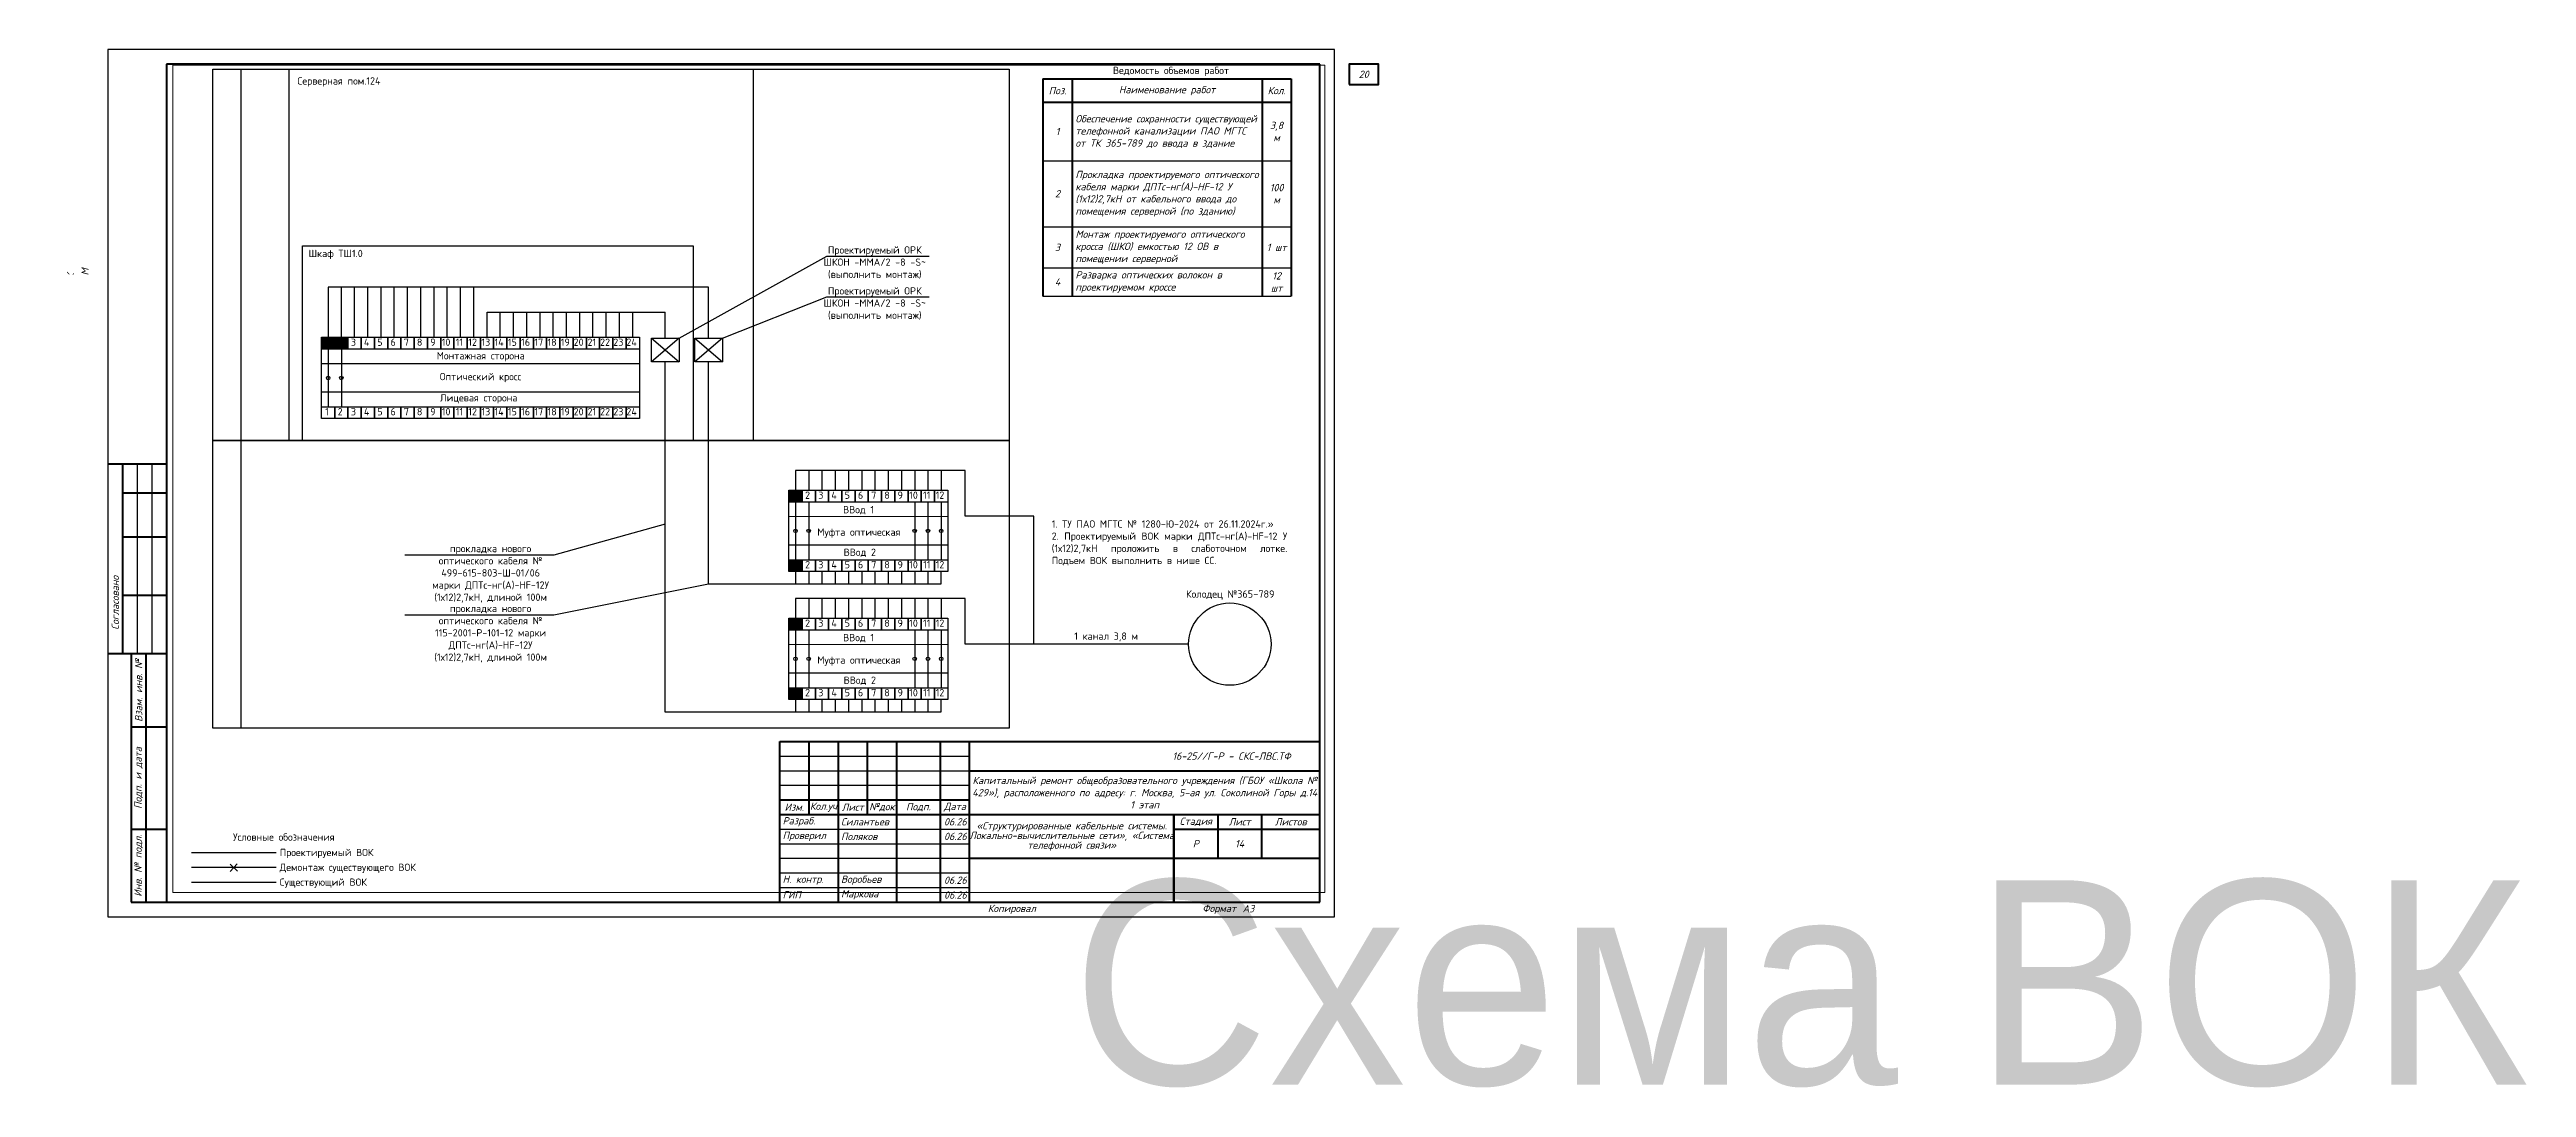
# Paper-space layout '14 Схема ВОК' of a CAD drawing. Extents: x -20 to 828, y -58 to 297.
# The model-space entities are those that its viewports show. They can reach past a viewport. Long polylines and large blocks are cut down to what shows.
import ezdxf
from ezdxf.enums import TextEntityAlignment as Align

# ---------------------------------------------------------------- set-up
doc = ezdxf.new("R2018")
doc.units = 0
doc.header["$LTSCALE"] = 100
doc.set_wipeout_variables(frame=1)
doc.layers.get('Defpoints').update_dxf_attribs({"color": 42})
for name, color, linetype, lineweight in [('АР_Штриховка_Стималит', 5, 'Continuous', 0), ('СС_Схема', 7, 'Continuous', 30), ('Текст', 7, 'Continuous', 15)]:
    doc.layers.add(name, color=color, linetype=linetype, lineweight=lineweight)
doc.styles.add('1ISOCPEUR', font='isocpeui.ttf', dxfattribs={"height": 250})
doc.styles.get("Standard").update_dxf_attribs({"font": 'arial.ttf'})

# ---------------------------------------------------------------- blocks, each defined once
blk = doc.blocks.new('*U263')
at = {"linetype": 'Continuous', "lineweight": 25}
for p, q in [((420, 297), (0, 297)), ((0, 297), (0, 0)), ((420, 0), (420, 297)), ((10, 155), (10, 90)), ((15, 155), (15, 90)), ((230, 55), (295, 55)), ((230, 50), (295, 50)), ((230, 45), (295, 45)), ((230, 30), (295, 30)), ((230, 25), (295, 25)), ((230, 20), (295, 20)), ((230, 15), (295, 15)), ((230, 10), (295, 10)), ((0, 0), (420, 0))]:
    blk.add_line(p, q, dxfattribs=at)
at = {"linetype": 'Continuous', "lineweight": 60}
for p, q in [((415, 292), (20, 292)), ((20, 292), (20, 5)), ((415, 5), (415, 292)), ((20, 155), (0, 155)), ((5, 155), (5, 90)), ((20, 145), (5, 145)), ((20, 130), (5, 130)), ((20, 110), (5, 110)), ((20, 90), (0, 90)), ((8, 90), (8, 5)), ((13, 90), (13, 5)), ((8, 65), (20, 65)), ((230, 60), (415, 60)), ((230, 5), (230, 60)), ((240, 60), (240, 35)), ((250, 60), (250, 5)), ((260, 60), (260, 35)), ((270, 60), (270, 5)), ((285, 60), (285, 5)), ((295, 5), (295, 60)), ((415, 5), (415, 60)), ((295, 50), (415, 50)), ((230, 40), (295, 40)), ((230, 35), (415, 35)), ((365, 35), (365, 5)), ((380, 35), (380, 20)), ((395, 35), (395, 20)), ((8, 30), (20, 30)), ((365, 30), (415, 30)), ((295, 20), (415, 20)), ((8, 5), (20, 5)), ((20, 5), (415, 5))]:
    blk.add_line(p, q, dxfattribs=at)
at = {"linetype": 'Continuous', "lineweight": 40}
blk.add_line((365, 5), (365, 35), dxfattribs=at)
at = {"lineweight": 60}
blk.add_lwpolyline([(425, 285), (435, 285), (435, 292), (425, 292)], close=True, dxfattribs=at)
at = {"linetype": 'Continuous', "rotation": 90, "style": '1ISOCPEUR'}
for s, insert, char_height, width, attachment_point in [('20_Главный_специалист_ВК', (-12.5, 176), 2.5, 19, 4), ('21_Главный_специалист_ЭОМ', (-7.5, 176), 2.5, 19, 4), ('01.26', (-12.5, 215), 2.5, 10, 5), ('01.26', (-7.5, 215), 2.5, 10, 5), ('01.26', (-2.5, 215), 2.5, 10, 5), ('Согласовано', (-17.5, 172.5), 3, 35, 5), ('Гл. спец ВК', (-12.5, 156), 2.5, 19, 4), ('Гл. спец ЭОМ', (-7.5, 156), 2.5, 19, 4), ('01.26', (-12.5, 150), 2.5, 10, 5), ('01.26', (-7.5, 150), 2.5, 10, 5), ('18_Главный_специалист_ОВ', (-2.5, 111), 2.5, 19, 4), ('01.26', (-2.5, 150), 2.5, 10, 5), ('19_Главный_конструктор', (-7.5, 111), 2.5, 19, 4), ('17_ГАП', (-12.5, 111), 2.5, 19, 4), ('Согласовано', (2.5, 107.5), 2.5, 35, 5), ('Гл. констр. ', (-7.5, 91), 2.5, 19, 4), ('Гл. спец ОВ', (-2.5, 91), 2.5, 19, 4), ('ГАП', (-12.5, 91), 2.5, 19, 4), ('Взам. инв. №', (10.5, 77.5), 2.5, 25, 5), ('Подп. и дата', (10.5, 47.5), 2.5, 35, 5), ('Инв. № подл.', (10.5, 17.5), 2.5, 25, 5)]:
    blk.add_mtext(s, dxfattribs=dict(at, insert=insert, char_height=char_height, width=width, attachment_point=attachment_point))
at = {"linetype": 'Continuous', "char_height": 2.5, "style": '1ISOCPEUR'}
for s, insert, width, attachment_point in [('16-25//Г-Р – СКС-ЛВС.ТФ', (405, 55), 110, 6), ('Капитальный ремонт общеобразовательного учреждения (ГБОУ «Школа № 429»), расположенного по адресу: г. Москва, 5-ая ул. Соколиной Горы д.14 1 этап', (355, 42.5), 120, 5), ('Разраб.', (231, 32.5), 19, 4), ('Проверил', (231, 27.5), 19, 4), ('Силантьев', (251, 32.5), 19, 4), ('Поляков', (251, 27.5), 19, 4), ('06.26', (286.27, 32.5), 10, 4), ('06.26', (286.27, 27.5), 10, 4), ('Р', (372.5, 25), 15, 5), ('Н. контр.', (231, 12.5), 19, 4), ('ГИП', (231, 7.5), 19, 4), ('Воробьев', (251, 12.5), 19, 4), ('Маркова', (251, 7.5), 19, 4), ('06.26', (286.27, 12.5), 10, 4), ('06.26', (286.29, 7.41), 10, 4), ('Копировал', (309.5, 2.5), 25, 5), ('Формат', (380.5, 2.5), 16, 5)]:
    blk.add_mtext(s, dxfattribs=dict(at, insert=insert, width=width, attachment_point=attachment_point))
at = {"char_height": 2.5, "attachment_point": 5, "style": '1ISOCPEUR'}
for s, insert, width in [('Изм.', (235, 37.5), 10), ('Кол.уч', (245, 37.5), 10), ('Лист', (255, 37.5), 10), ('№док', (265, 37.5), 10), ('Подп.', (277.5, 37.5), 15), ('Дата', (290, 37.5), 10), ('Стадия', (372.5, 32.5), 15), ('Лист', (387.5, 32.5), 15), ('Листов', (405, 32.5), 20)]:
    blk.add_mtext(s, dxfattribs=dict(at, insert=insert, width=width))
at = {"linetype": 'Continuous', "insert": (330, 27.5), "char_height": 2.5, "width": 70, "attachment_point": 5, "line_spacing_factor": 0.8, "style": '1ISOCPEUR'}
blk.add_mtext('«Структурированные кабельные системы. Локально-вычислительные сети», «Система телефонной связи»', dxfattribs=at)
at = {"style": '1ISOCPEUR'}
for tag, p in [('Сквозная_нумерация', (430, 288.5)), ('Форма3_номер_листа', (387.5, 25)), ('Форма3_количество_листов', (405, 25))]:
    blk.add_attdef(tag, text='', height=2.5, dxfattribs=at).set_placement(p, align=Align.MIDDLE_CENTER)
blk.add_attdef('Форма3_дополнительный_шифр', text='', height=2.5, dxfattribs=at).set_placement((405, 55), align=Align.MIDDLE_LEFT)
at = {"lineweight": 30, "flags": 104}
blk.add_attdef('Форма3_наименование_чертежа', text='', height=2.5, dxfattribs=at).set_placement((330, 12.5), align=Align.MIDDLE_CENTER)
at = {"style": '1ISOCPEUR', "flags": 8}
blk.add_attdef('Формат', (388.5, 1.5), '', height=2.5, dxfattribs=at)
blk.add_wipeout([(-20, 220), (-0.5, 220), (-0.5, 90), (-20, 90)])
blk = doc.blocks.new('*T237')
at = {"layer": 'Текст', "color": 0, "lineweight": 50, "transparency": 16777216}
for p, q in [((0, 0), (8500, 0)), ((0, 0), (0, -7436)), ((1000, 0), (1000, -7436)), ((7500, 0), (7500, -7436)), ((8500, 0), (8500, -7436)), ((0, -800), (8500, -800))]:
    blk.add_line(p, q, dxfattribs=at)
at = {"layer": 'Текст', "color": 0, "lineweight": 25, "transparency": 16777216}
for p, q in [((0, -2800), (8500, -2800)), ((0, -5065), (8500, -5065)), ((0, -6471), (8500, -6471)), ((0, -7436), (8500, -7436))]:
    blk.add_line(p, q, dxfattribs=at)
at = {"layer": 'Текст', "color": 0, "transparency": 16777216, "char_height": 250, "style": '1ISOCPEUR'}
for s, insert, width, attachment_point in [('Поз. ', (500, -400), 776.98, 5), ('Наименование работ', (4250, -400), 6276.98, 5), ('Кол.', (8000, -400), 776.98, 5), ('1', (500, -1800), 776.98, 5), ('{\\C256;Обеспечение сохранности существующей телефонной канализации ПАО МГТС от ТК 365-789 до ввода в здание}', (1112, -1800), 6276.98, 4), ('3,8 м', (8000, -1800), 776.98, 5), ('{\\C256;Прокладка проектируемого оптического кабеля марки ДПТс-нг(А)-HF-12 У (1х12)2,7кН от кабельного ввода до помещения серверной (по зданию)}', (1112, -3932), 6276.98, 4), ('2', (500, -3932), 776.98, 5), ('100 м', (8000, -3932), 776.98, 5), ('3', (500, -5768), 776.98, 5), ('Монтаж проектируемого оптического кросса (ШКО) емкостью 12 ОВ в помещении серверной', (1112, -5768), 6276.98, 4), ('1 шт', (8000, -5768), 776.98, 5), ('Разварка оптических волокон в проектируемом кроссе', (1112, -6953), 6276.98, 4), ('12 шт', (8000, -6953), 776.98, 5), ('4', (500, -6953), 776.98, 5)]:
    blk.add_mtext(s, dxfattribs=dict(at, insert=insert, width=width, attachment_point=attachment_point))

msp = doc.modelspace()

# ---------------------------------------------------------------- hatches: boundary and pattern name
at = {"layer": 'АР_Штриховка_Стималит', "ltscale": 100}
h = msp.add_hatch(color=4, dxfattribs=at)
h.dxf.hatch_style = 1
h.paths.add_polyline_path([(1086147.2, -24813.4), (1085693.7, -24813.4), (1085693.7, -25220.3), (1086147.2, -25220.3)])
h = msp.add_hatch(color=4, dxfattribs=at)
h.dxf.hatch_style = 1
h.paths.add_polyline_path([(1086600.7, -24813.4), (1086147.2, -24813.4), (1086147.2, -25220.3), (1086600.7, -25220.3)])
h = msp.add_hatch(color=2, dxfattribs=at)
h.dxf.hatch_style = 1
h.paths.add_polyline_path([(1102150.4, -30053.4), (1101696.9, -30053.4), (1101696.9, -30460.3), (1102150.4, -30460.3)])
h = msp.add_hatch(color=4, dxfattribs=at)
h.dxf.hatch_style = 1
h.paths.add_polyline_path([(1102150.4, -32433.7), (1101696.9, -32433.7), (1101696.9, -32840.6), (1102150.4, -32840.6)])
h = msp.add_hatch(color=2, dxfattribs=at)
h.dxf.hatch_style = 1
h.paths.add_polyline_path([(1102150.4, -34435.9), (1101696.9, -34435.9), (1101696.9, -34842.8), (1102150.4, -34842.8)])
h = msp.add_hatch(color=4, dxfattribs=at)
h.dxf.hatch_style = 1
h.paths.add_polyline_path([(1102150.4, -36816.2), (1101696.9, -36816.2), (1101696.9, -37223.1), (1102150.4, -37223.1)])

# ---------------------------------------------------------------- linework, layer by layer
at = {"layer": 'СС_Схема', "color": 5, "ltscale": 100}
for p, q in [((1085920.4, -23101.1), (1085920.4, -24813.4)), ((1098950.1, -23101.1), (1085920.4, -23101.1)), ((1086373.9, -24813.4), (1086373.9, -23101.1)), ((1086827.4, -24813.4), (1086827.4, -23101.1)), ((1087280.9, -24813.4), (1087280.9, -23101.1)), ((1087734.4, -24813.4), (1087734.4, -23101.1)), ((1088187.9, -24813.4), (1088187.9, -23101.1)), ((1088641.4, -24813.4), (1088641.4, -23101.1)), ((1089094.9, -24813.4), (1089094.9, -23101.1)), ((1089548.4, -24813.4), (1089548.4, -23101.1)), ((1090001.9, -24813.4), (1090001.9, -23101.1)), ((1090455.4, -24813.4), (1090455.4, -23101.1)), ((1090908.9, -24813.4), (1090908.9, -23101.1)), ((1098950.1, -24850.3), (1098950.1, -23101.1)), ((1091362.4, -24813.4), (1091362.4, -23957.2)), ((1091362.4, -23957.2), (1097464.6, -23957.2)), ((1091815.8, -24813.4), (1091815.8, -23957.2)), ((1092269.3, -24813.4), (1092269.3, -23957.2)), ((1092722.8, -24813.4), (1092722.8, -23957.2)), ((1093176.3, -24813.4), (1093176.3, -23957.2)), ((1093629.8, -24813.4), (1093629.8, -23957.2)), ((1094083.3, -24813.4), (1094083.3, -23957.2)), ((1094536.8, -24813.4), (1094536.8, -23957.2)), ((1094990.3, -24813.4), (1094990.3, -23957.2)), ((1095443.8, -24813.4), (1095443.8, -23957.2)), ((1095897.3, -24813.4), (1095897.3, -23957.2)), ((1096350.8, -24813.4), (1096350.8, -23957.2)), ((1097464.6, -24850.3), (1097464.6, -23957.2)), ((1097464.6, -37654.4), (1097464.6, -25660.6)), ((1098950.1, -33271.8), (1098950.1, -25660.6)), ((1101923.6, -32840.6), (1101923.6, -33271.8)), ((1102377.1, -32840.6), (1102377.1, -33271.8)), ((1102830.6, -32840.6), (1102830.6, -33271.8)), ((1103284.1, -32840.6), (1103284.1, -33271.8)), ((1103737.6, -32840.6), (1103737.6, -33271.8)), ((1104191.1, -32840.6), (1104191.1, -33271.8)), ((1104644.6, -32840.6), (1104644.6, -33271.8)), ((1105098.1, -32840.6), (1105098.1, -33271.8)), ((1105551.6, -32840.6), (1105551.6, -33271.8)), ((1106005.1, -32840.6), (1106005.1, -33271.8)), ((1106458.6, -32840.6), (1106458.6, -33271.8)), ((1106904.2, -32840.6), (1106904.2, -33271.8)), ((1106904.2, -33271.8), (1098950.1, -33271.8)), ((1101923.6, -37223.1), (1101923.6, -37654.4)), ((1102377.1, -37223.1), (1102377.1, -37654.4)), ((1102830.6, -37223.1), (1102830.6, -37654.4)), ((1103284.1, -37223.1), (1103284.1, -37654.4)), ((1103737.6, -37223.1), (1103737.6, -37654.4)), ((1104191.1, -37223.1), (1104191.1, -37654.4)), ((1104644.6, -37223.1), (1104644.6, -37654.4)), ((1105098.1, -37223.1), (1105098.1, -37654.4)), ((1105551.6, -37223.1), (1105551.6, -37654.4)), ((1106005.1, -37223.1), (1106005.1, -37654.4)), ((1106458.6, -37223.1), (1106458.6, -37654.4)), ((1106904.2, -37223.1), (1106904.2, -37654.4)), ((1106904.2, -37654.4), (1097464.6, -37654.4)), ((1084137.7, -42472.9), (1081245.3, -42472.9))]:
    msp.add_line(p, q, dxfattribs=at)
at = {"layer": 'СС_Схема', "ltscale": 100}
for p, q in [((1085920.4, -25220.3), (1085920.4, -27193.6)), ((1086373.9, -25220.3), (1086373.9, -27193.6)), ((1096990.9, -24850.3), (1097938.2, -25660.6)), ((1097938.2, -24850.3), (1096990.9, -25660.6)), ((1098476.5, -24850.3), (1099423.8, -25660.6)), ((1099423.8, -24850.3), (1098476.5, -25660.6)), ((1085693.7, -25716.1), (1096577.5, -25716.1)), ((1085693.7, -26689.3), (1096577.5, -26689.3)), ((1101923.6, -30460.3), (1101923.6, -32433.7)), ((1102377.1, -30460.3), (1102377.1, -32433.7)), ((1106005.1, -30460.3), (1106005.1, -32433.7)), ((1106458.6, -30460.3), (1106458.6, -32433.7)), ((1106912.1, -30460.3), (1106912.1, -32433.7)), ((1101696.9, -30956.1), (1107138.8, -30943.1)), ((1101696.9, -31929.4), (1107138.8, -31929.4)), ((1101696.9, -35338.6), (1107138.8, -35325.6)), ((1101923.6, -34842.8), (1101923.6, -36816.2)), ((1102377.1, -34842.8), (1102377.1, -36816.2)), ((1106005.1, -34842.8), (1106005.1, -36816.2)), ((1106458.6, -34842.8), (1106458.6, -36816.2)), ((1106912.1, -34842.8), (1106912.1, -36816.2)), ((1101696.9, -36311.9), (1107138.8, -36311.9))]:
    msp.add_line(p, q, dxfattribs=at)
at = {"layer": 'СС_Схема', "color": 3, "ltscale": 100}
for p, q in [((1107735.4, -29383.2), (1101923.6, -29383.2)), ((1101923.6, -29383.2), (1101923.6, -30053.4)), ((1102377.1, -29383.2), (1102377.1, -30053.4)), ((1102830.6, -29383.2), (1102830.6, -30053.4)), ((1103284.1, -29383.2), (1103284.1, -30053.4)), ((1103737.6, -29383.2), (1103737.6, -30053.4)), ((1104191.1, -29383.2), (1104191.1, -30053.4)), ((1104644.6, -29383.2), (1104644.6, -30053.4)), ((1105098.1, -29383.2), (1105098.1, -30053.4)), ((1105551.6, -29383.2), (1105551.6, -30053.4)), ((1106005.1, -29383.2), (1106005.1, -30053.4)), ((1106458.6, -29383.2), (1106458.6, -30053.4)), ((1106912.1, -29383.2), (1106912.1, -30053.4)), ((1107735.4, -30943.1), (1107735.4, -29383.2)), ((1110088.3, -30942.2), (1107735.4, -30942.2)), ((1107735.4, -33765.7), (1101923.6, -33765.7)), ((1101923.6, -33765.7), (1101923.6, -34435.9)), ((1102377.1, -33765.7), (1102377.1, -34435.9)), ((1102830.6, -33765.7), (1102830.6, -34435.9)), ((1103284.1, -33765.7), (1103284.1, -34435.9)), ((1103737.6, -33765.7), (1103737.6, -34435.9)), ((1104191.1, -33765.7), (1104191.1, -34435.9)), ((1104644.6, -33765.7), (1104644.6, -34435.9)), ((1105098.1, -33765.7), (1105098.1, -34435.9)), ((1105551.6, -33765.7), (1105551.6, -34435.9)), ((1106005.1, -33765.7), (1106005.1, -34435.9)), ((1106458.6, -33765.7), (1106458.6, -34435.9)), ((1106912.1, -33765.7), (1106912.1, -34435.9)), ((1107735.4, -35325.6), (1107735.4, -33765.7)), ((1115386.2, -35324.7), (1107735.4, -35324.7)), ((1084137.7, -42980.2), (1081245.3, -42980.2)), ((1084137.7, -43487.6), (1081245.3, -43487.6))]:
    msp.add_line(p, q, dxfattribs=at)
at = {"layer": 'СС_Схема', "color": 3}
msp.add_line((1110088.3, -35324.7), (1110088.3, -30942.2), dxfattribs=at)
at = {"layer": 'СС_Схема', "ltscale": 100}
for points in [[(1081978.8, -15628), (1082937.4, -15628), (1082937.4, -38201.6), (1081978.8, -38201.6)], [(1081978.8, -15628), (1109244.1, -15628), (1109244.1, -28350.8), (1081978.8, -28350.8)], [(1084583.4, -15628), (1100471.7, -15628), (1100471.7, -28350.8), (1084583.4, -28350.8)], [(1085042.4, -21679.7), (1098417.9, -21679.7), (1098417.9, -28350.8), (1085042.4, -28350.8)], [(1085693.7, -24813.4), (1096577.5, -24813.4), (1096577.5, -27600.5), (1085693.7, -27600.5)], [(1085693.7, -24813.4), (1086147.2, -24813.4), (1086147.2, -25220.3), (1085693.7, -25220.3)], [(1086147.2, -24813.4), (1086600.7, -24813.4), (1086600.7, -25220.3), (1086147.2, -25220.3)], [(1086600.7, -24813.4), (1087054.2, -24813.4), (1087054.2, -25220.3), (1086600.7, -25220.3)], [(1087054.2, -24813.4), (1087507.6, -24813.4), (1087507.6, -25220.3), (1087054.2, -25220.3)], [(1087507.6, -24813.4), (1087961.1, -24813.4), (1087961.1, -25220.3), (1087507.6, -25220.3)], [(1087961.1, -24813.4), (1088414.6, -24813.4), (1088414.6, -25220.3), (1087961.1, -25220.3)], [(1088414.6, -24813.4), (1088868.1, -24813.4), (1088868.1, -25220.3), (1088414.6, -25220.3)], [(1088868.1, -24813.4), (1089321.6, -24813.4), (1089321.6, -25220.3), (1088868.1, -25220.3)], [(1089321.6, -24813.4), (1089775.1, -24813.4), (1089775.1, -25220.3), (1089321.6, -25220.3)], [(1089775.1, -24813.4), (1090228.6, -24813.4), (1090228.6, -25220.3), (1089775.1, -25220.3)], [(1090228.6, -24813.4), (1090682.1, -24813.4), (1090682.1, -25220.3), (1090228.6, -25220.3)], [(1090682.1, -24813.4), (1091135.6, -24813.4), (1091135.6, -25220.3), (1090682.1, -25220.3)], [(1091135.6, -24813.4), (1091589.1, -24813.4), (1091589.1, -25220.3), (1091135.6, -25220.3)], [(1091589.1, -24813.4), (1092042.6, -24813.4), (1092042.6, -25220.3), (1091589.1, -25220.3)], [(1092042.6, -24813.4), (1092496.1, -24813.4), (1092496.1, -25220.3), (1092042.6, -25220.3)], [(1092496.1, -24813.4), (1092949.6, -24813.4), (1092949.6, -25220.3), (1092496.1, -25220.3)], [(1092949.6, -24813.4), (1093403.1, -24813.4), (1093403.1, -25220.3), (1092949.6, -25220.3)], [(1093403.1, -24813.4), (1093856.6, -24813.4), (1093856.6, -25220.3), (1093403.1, -25220.3)], [(1093856.6, -24813.4), (1094310.1, -24813.4), (1094310.1, -25220.3), (1093856.6, -25220.3)], [(1094310.1, -24813.4), (1094763.6, -24813.4), (1094763.6, -25220.3), (1094310.1, -25220.3)], [(1094763.6, -24813.4), (1095217.1, -24813.4), (1095217.1, -25220.3), (1094763.6, -25220.3)], [(1095217.1, -24813.4), (1095670.6, -24813.4), (1095670.6, -25220.3), (1095217.1, -25220.3)], [(1095670.6, -24813.4), (1096124, -24813.4), (1096124, -25220.3), (1095670.6, -25220.3)], [(1096124, -24813.4), (1096577.5, -24813.4), (1096577.5, -25220.3), (1096124, -25220.3)], [(1096990.9, -24850.3), (1097938.2, -24850.3), (1097938.2, -25660.6), (1096990.9, -25660.6)], [(1098476.5, -24850.3), (1099423.8, -24850.3), (1099423.8, -25660.6), (1098476.5, -25660.6)], [(1085693.7, -27193.6), (1086147.2, -27193.6), (1086147.2, -27600.5), (1085693.7, -27600.5)], [(1086147.2, -27193.6), (1086600.7, -27193.6), (1086600.7, -27600.5), (1086147.2, -27600.5)], [(1086600.7, -27193.6), (1087054.2, -27193.6), (1087054.2, -27600.5), (1086600.7, -27600.5)], [(1087054.2, -27193.6), (1087507.6, -27193.6), (1087507.6, -27600.5), (1087054.2, -27600.5)], [(1087507.6, -27193.6), (1087961.1, -27193.6), (1087961.1, -27600.5), (1087507.6, -27600.5)], [(1087961.1, -27193.6), (1088414.6, -27193.6), (1088414.6, -27600.5), (1087961.1, -27600.5)], [(1088414.6, -27193.6), (1088868.1, -27193.6), (1088868.1, -27600.5), (1088414.6, -27600.5)], [(1088868.1, -27193.6), (1089321.6, -27193.6), (1089321.6, -27600.5), (1088868.1, -27600.5)], [(1089321.6, -27193.6), (1089775.1, -27193.6), (1089775.1, -27600.5), (1089321.6, -27600.5)], [(1089775.1, -27193.6), (1090228.6, -27193.6), (1090228.6, -27600.5), (1089775.1, -27600.5)], [(1090228.6, -27193.6), (1090682.1, -27193.6), (1090682.1, -27600.5), (1090228.6, -27600.5)], [(1090682.1, -27193.6), (1091135.6, -27193.6), (1091135.6, -27600.5), (1090682.1, -27600.5)], [(1091135.6, -27193.6), (1091589.1, -27193.6), (1091589.1, -27600.5), (1091135.6, -27600.5)], [(1091589.1, -27193.6), (1092042.6, -27193.6), (1092042.6, -27600.5), (1091589.1, -27600.5)], [(1092042.6, -27193.6), (1092496.1, -27193.6), (1092496.1, -27600.5), (1092042.6, -27600.5)], [(1092496.1, -27193.6), (1092949.6, -27193.6), (1092949.6, -27600.5), (1092496.1, -27600.5)], [(1092949.6, -27193.6), (1093403.1, -27193.6), (1093403.1, -27600.5), (1092949.6, -27600.5)], [(1093403.1, -27193.6), (1093856.6, -27193.6), (1093856.6, -27600.5), (1093403.1, -27600.5)], [(1093856.6, -27193.6), (1094310.1, -27193.6), (1094310.1, -27600.5), (1093856.6, -27600.5)], [(1094310.1, -27193.6), (1094763.6, -27193.6), (1094763.6, -27600.5), (1094310.1, -27600.5)], [(1094763.6, -27193.6), (1095217.1, -27193.6), (1095217.1, -27600.5), (1094763.6, -27600.5)], [(1095217.1, -27193.6), (1095670.6, -27193.6), (1095670.6, -27600.5), (1095217.1, -27600.5)], [(1095670.6, -27193.6), (1096124, -27193.6), (1096124, -27600.5), (1095670.6, -27600.5)], [(1096124, -27193.6), (1096577.5, -27193.6), (1096577.5, -27600.5), (1096124, -27600.5)], [(1081978.8, -28350.8), (1109244.1, -28350.8), (1109244.1, -38201.6), (1081978.8, -38201.6)], [(1101696.9, -30053.4), (1107138.8, -30053.4), (1107138.8, -32840.6), (1101696.9, -32840.6)], [(1101696.9, -30053.4), (1102150.4, -30053.4), (1102150.4, -30460.3), (1101696.9, -30460.3)], [(1102150.4, -30053.4), (1102603.9, -30053.4), (1102603.9, -30460.3), (1102150.4, -30460.3)], [(1102603.9, -30053.4), (1103057.4, -30053.4), (1103057.4, -30460.3), (1102603.9, -30460.3)], [(1103057.4, -30053.4), (1103510.9, -30053.4), (1103510.9, -30460.3), (1103057.4, -30460.3)], [(1103510.9, -30053.4), (1103964.4, -30053.4), (1103964.4, -30460.3), (1103510.9, -30460.3)], [(1103964.4, -30053.4), (1104417.8, -30053.4), (1104417.8, -30460.3), (1103964.4, -30460.3)], [(1104417.8, -30053.4), (1104871.3, -30053.4), (1104871.3, -30460.3), (1104417.8, -30460.3)], [(1104871.3, -30053.4), (1105324.8, -30053.4), (1105324.8, -30460.3), (1104871.3, -30460.3)], [(1105324.8, -30053.4), (1105778.3, -30053.4), (1105778.3, -30460.3), (1105324.8, -30460.3)], [(1105778.3, -30053.4), (1106231.8, -30053.4), (1106231.8, -30460.3), (1105778.3, -30460.3)], [(1106231.8, -30053.4), (1106685.3, -30053.4), (1106685.3, -30460.3), (1106231.8, -30460.3)], [(1106685.3, -30053.4), (1107138.8, -30053.4), (1107138.8, -30460.3), (1106685.3, -30460.3)], [(1101696.9, -32433.7), (1102150.4, -32433.7), (1102150.4, -32840.6), (1101696.9, -32840.6)], [(1102150.4, -32433.7), (1102603.9, -32433.7), (1102603.9, -32840.6), (1102150.4, -32840.6)], [(1102603.9, -32433.7), (1103057.4, -32433.7), (1103057.4, -32840.6), (1102603.9, -32840.6)], [(1103057.4, -32433.7), (1103510.9, -32433.7), (1103510.9, -32840.6), (1103057.4, -32840.6)], [(1103510.9, -32433.7), (1103964.4, -32433.7), (1103964.4, -32840.6), (1103510.9, -32840.6)], [(1103964.4, -32433.7), (1104417.8, -32433.7), (1104417.8, -32840.6), (1103964.4, -32840.6)], [(1104417.8, -32433.7), (1104871.3, -32433.7), (1104871.3, -32840.6), (1104417.8, -32840.6)], [(1104871.3, -32433.7), (1105324.8, -32433.7), (1105324.8, -32840.6), (1104871.3, -32840.6)], [(1105324.8, -32433.7), (1105778.3, -32433.7), (1105778.3, -32840.6), (1105324.8, -32840.6)], [(1105778.3, -32433.7), (1106231.8, -32433.7), (1106231.8, -32840.6), (1105778.3, -32840.6)], [(1106231.8, -32433.7), (1106685.3, -32433.7), (1106685.3, -32840.6), (1106231.8, -32840.6)], [(1106685.3, -32433.7), (1107138.8, -32433.7), (1107138.8, -32840.6), (1106685.3, -32840.6)], [(1101696.9, -34435.9), (1107138.8, -34435.9), (1107138.8, -37223.1), (1101696.9, -37223.1)], [(1101696.9, -34435.9), (1102150.4, -34435.9), (1102150.4, -34842.8), (1101696.9, -34842.8)], [(1102150.4, -34435.9), (1102603.9, -34435.9), (1102603.9, -34842.8), (1102150.4, -34842.8)], [(1102603.9, -34435.9), (1103057.4, -34435.9), (1103057.4, -34842.8), (1102603.9, -34842.8)], [(1103057.4, -34435.9), (1103510.9, -34435.9), (1103510.9, -34842.8), (1103057.4, -34842.8)], [(1103510.9, -34435.9), (1103964.4, -34435.9), (1103964.4, -34842.8), (1103510.9, -34842.8)], [(1103964.4, -34435.9), (1104417.8, -34435.9), (1104417.8, -34842.8), (1103964.4, -34842.8)], [(1104417.8, -34435.9), (1104871.3, -34435.9), (1104871.3, -34842.8), (1104417.8, -34842.8)], [(1104871.3, -34435.9), (1105324.8, -34435.9), (1105324.8, -34842.8), (1104871.3, -34842.8)], [(1105324.8, -34435.9), (1105778.3, -34435.9), (1105778.3, -34842.8), (1105324.8, -34842.8)], [(1105778.3, -34435.9), (1106231.8, -34435.9), (1106231.8, -34842.8), (1105778.3, -34842.8)], [(1106231.8, -34435.9), (1106685.3, -34435.9), (1106685.3, -34842.8), (1106231.8, -34842.8)], [(1106685.3, -34435.9), (1107138.8, -34435.9), (1107138.8, -34842.8), (1106685.3, -34842.8)], [(1101696.9, -36816.2), (1102150.4, -36816.2), (1102150.4, -37223.1), (1101696.9, -37223.1)], [(1102150.4, -36816.2), (1102603.9, -36816.2), (1102603.9, -37223.1), (1102150.4, -37223.1)], [(1102603.9, -36816.2), (1103057.4, -36816.2), (1103057.4, -37223.1), (1102603.9, -37223.1)], [(1103057.4, -36816.2), (1103510.9, -36816.2), (1103510.9, -37223.1), (1103057.4, -37223.1)], [(1103510.9, -36816.2), (1103964.4, -36816.2), (1103964.4, -37223.1), (1103510.9, -37223.1)], [(1103964.4, -36816.2), (1104417.8, -36816.2), (1104417.8, -37223.1), (1103964.4, -37223.1)], [(1104417.8, -36816.2), (1104871.3, -36816.2), (1104871.3, -37223.1), (1104417.8, -37223.1)], [(1104871.3, -36816.2), (1105324.8, -36816.2), (1105324.8, -37223.1), (1104871.3, -37223.1)], [(1105324.8, -36816.2), (1105778.3, -36816.2), (1105778.3, -37223.1), (1105324.8, -37223.1)], [(1105778.3, -36816.2), (1106231.8, -36816.2), (1106231.8, -37223.1), (1105778.3, -37223.1)], [(1106231.8, -36816.2), (1106685.3, -36816.2), (1106685.3, -37223.1), (1106231.8, -37223.1)], [(1106685.3, -36816.2), (1107138.8, -36816.2), (1107138.8, -37223.1), (1106685.3, -37223.1)]]:
    msp.add_lwpolyline(points, close=True, dxfattribs=at)
for points in [[(1097938.2, -24850.3), (1102995.2, -22033.1), (1106499.7, -22033.1)], [(1099423.8, -24850.3), (1102995.2, -23434.6), (1106499.7, -23434.6)], [(1097464.6, -31219.3), (1093644.7, -32276.7), (1088545, -32276.7)], [(1098950.1, -33271.8), (1093644.7, -34329.2), (1088545, -34329.2)]]:
    msp.add_lwpolyline(points, dxfattribs=at)
at = {"layer": 'СС_Схема', "color": 3, "ltscale": 100}
for points in [[(1082561.5, -42859.7), (1082821.5, -43100.8)], [(1082812.1, -42850.2), (1082571, -43110.2)]]:
    msp.add_lwpolyline(points, dxfattribs=at)
at = {"layer": 'СС_Схема', "ltscale": 100}
for centre in [(1085920.4, -26206.9), (1086373.9, -26206.9), (1101923.6, -31447), (1102377.1, -31447), (1106005.1, -31447), (1106458.6, -31447), (1106912.1, -31447), (1101923.6, -35829.5), (1102377.1, -35829.5), (1106005.1, -35829.5), (1106458.6, -35829.5), (1106912.1, -35829.5)]:
    msp.add_circle(centre, 60.1, dxfattribs=at)
at = {"layer": 'СС_Схема'}
msp.add_circle((1116797, -35324.7), 1410.9, dxfattribs=at)

# ---------------------------------------------------------------- block references
msp.add_blockref('*T237', (1110397.6, -15966.7))

# ---------------------------------------------------------------- texts
at = {"char_height": 250, "attachment_point": 1, "style": '1ISOCPEUR'}
for s, width, insert in [('\\pxqc;{\\fISOCPEUR|b0|i0|c204|p34;Серверная пом.124}', 5434.347, (1083575.9, -15910.8)), ('\\pxqc;{\\fISOCPEUR|b0|i0|c204|p34;Ведомость объемов работ}', 5434.347, (1112063.7, -15550)), ('\\pxqc;{\\fISOCPEUR|b0|i0|c204|p34;Шкаф ТШ1.0}', 5434.347, (1083463.2, -21819.5)), ('\\pxqc;{\\fISOCPEUR|b0|i0|c204|p34;Проектируемый ОРК\\PШКОН -ММА/2 -8 -S~\\P(выполнить монтаж)}', 3610.74, (1102833, -21699.6)), ('\\pxqc;{\\fISOCPEUR|b0|i0|c204|p34;Проектируемый ОРК\\PШКОН -ММА/2 -8 -S~\\P(выполнить монтаж)}', 3610.74, (1102833, -23101)), ('\\pxqc;{\\fISOCPEUR|b0|i0|c204|p34;1}', 5434.347, (1083163.6, -24858.4)), ('\\pxqc;{\\fISOCPEUR|b0|i0|c204|p34;2}', 5434.347, (1083617.1, -24858.4)), ('\\pxqc;{\\fISOCPEUR|b0|i0|c204|p34;3}', 5434.347, (1084070.6, -24858.4)), ('\\pxqc;{\\fISOCPEUR|b0|i0|c204|p34;4}', 5434.347, (1084524.1, -24858.4)), ('\\pxqc;{\\fISOCPEUR|b0|i0|c204|p34;5}', 5434.347, (1084977.6, -24858.4)), ('\\pxqc;{\\fISOCPEUR|b0|i0|c204|p34;6}', 5434.347, (1085431.1, -24858.4)), ('\\pxqc;{\\fISOCPEUR|b0|i0|c204|p34;7}', 5434.347, (1085884.6, -24858.4)), ('\\pxqc;{\\fISOCPEUR|b0|i0|c204|p34;8}', 5434.347, (1086338.1, -24858.4)), ('\\pxqc;{\\fISOCPEUR|b0|i0|c204|p34;9}', 5434.347, (1086791.6, -24858.4)), ('\\pxqc;{\\fISOCPEUR|b0|i0|c204|p34;Монтажная сторона}', 5434.347, (1088430.4, -25321.3)), ('\\pxqc;{\\fISOCPEUR|b0|i0|c204|p34;10}', 5434.347, (1087245.1, -24858.4)), ('\\pxqc;{\\fISOCPEUR|b0|i0|c204|p34;11}', 5434.347, (1087698.6, -24858.4)), ('\\pxqc;{\\fISOCPEUR|b0|i0|c204|p34;12}', 5434.347, (1088152.1, -24858.4)), ('\\pxqc;{\\fISOCPEUR|b0|i0|c204|p34;13}', 5434.347, (1088605.6, -24858.4)), ('\\pxqc;{\\fISOCPEUR|b0|i0|c204|p34;14}', 5434.347, (1089059.1, -24858.4)), ('\\pxqc;{\\fISOCPEUR|b0|i0|c204|p34;15}', 5434.347, (1089512.6, -24858.4)), ('\\pxqc;{\\fISOCPEUR|b0|i0|c204|p34;16}', 5434.347, (1089966.1, -24858.4)), ('\\pxqc;{\\fISOCPEUR|b0|i0|c204|p34;17}', 5434.347, (1090419.6, -24858.4)), ('\\pxqc;{\\fISOCPEUR|b0|i0|c204|p34;18}', 5434.347, (1090873.1, -24858.4)), ('\\pxqc;{\\fISOCPEUR|b0|i0|c204|p34;19}', 5434.347, (1091326.5, -24858.4)), ('\\pxqc;{\\fISOCPEUR|b0|i0|c204|p34;20}', 5434.347, (1091780, -24858.4)), ('\\pxqc;{\\fISOCPEUR|b0|i0|c204|p34;21}', 5434.347, (1092233.5, -24858.4)), ('\\pxqc;{\\fISOCPEUR|b0|i0|c204|p34;22}', 5434.347, (1092687, -24858.4)), ('\\pxqc;{\\fISOCPEUR|b0|i0|c204|p34;23}', 5434.347, (1093140.5, -24858.4)), ('\\pxqc;{\\fISOCPEUR|b0|i0|c204|p34;24}', 5434.347, (1093594, -24858.4)), ('\\pxqc;{\\fISOCPEUR|b0|i0|c204|p34;Оптический кросс}', 5434.347, (1088419.9, -26037)), ('\\pxqc;{\\fISOCPEUR|b0|i0|c204|p34;Лицевая сторона}', 5434.347, (1088360.8, -26763.8)), ('\\pxqc;{\\fISOCPEUR|b0|i0|c204|p34;1}', 5434.347, (1083163.6, -27238.6)), ('\\pxqc;{\\fISOCPEUR|b0|i0|c204|p34;2}', 5434.347, (1083617.1, -27238.6)), ('\\pxqc;{\\fISOCPEUR|b0|i0|c204|p34;3}', 5434.347, (1084070.6, -27238.6)), ('\\pxqc;{\\fISOCPEUR|b0|i0|c204|p34;4}', 5434.347, (1084524.1, -27238.6)), ('\\pxqc;{\\fISOCPEUR|b0|i0|c204|p34;5}', 5434.347, (1084977.6, -27238.6)), ('\\pxqc;{\\fISOCPEUR|b0|i0|c204|p34;6}', 5434.347, (1085431.1, -27238.6)), ('\\pxqc;{\\fISOCPEUR|b0|i0|c204|p34;7}', 5434.347, (1085884.6, -27238.6)), ('\\pxqc;{\\fISOCPEUR|b0|i0|c204|p34;8}', 5434.347, (1086338.1, -27238.6)), ('\\pxqc;{\\fISOCPEUR|b0|i0|c204|p34;9}', 5434.347, (1086791.6, -27238.6)), ('\\pxqc;{\\fISOCPEUR|b0|i0|c204|p34;10}', 5434.347, (1087245.1, -27238.6)), ('\\pxqc;{\\fISOCPEUR|b0|i0|c204|p34;11}', 5434.347, (1087698.6, -27238.6)), ('\\pxqc;{\\fISOCPEUR|b0|i0|c204|p34;12}', 5434.347, (1088152.1, -27238.6)), ('\\pxqc;{\\fISOCPEUR|b0|i0|c204|p34;13}', 5434.347, (1088605.6, -27238.6)), ('\\pxqc;{\\fISOCPEUR|b0|i0|c204|p34;14}', 5434.347, (1089059.1, -27238.6)), ('\\pxqc;{\\fISOCPEUR|b0|i0|c204|p34;15}', 5434.347, (1089512.6, -27238.6)), ('\\pxqc;{\\fISOCPEUR|b0|i0|c204|p34;16}', 5434.347, (1089966.1, -27238.6)), ('\\pxqc;{\\fISOCPEUR|b0|i0|c204|p34;17}', 5434.347, (1090419.6, -27238.6)), ('\\pxqc;{\\fISOCPEUR|b0|i0|c204|p34;18}', 5434.347, (1090873.1, -27238.6)), ('\\pxqc;{\\fISOCPEUR|b0|i0|c204|p34;19}', 5434.347, (1091326.5, -27238.6)), ('\\pxqc;{\\fISOCPEUR|b0|i0|c204|p34;20}', 5434.347, (1091780, -27238.6)), ('\\pxqc;{\\fISOCPEUR|b0|i0|c204|p34;21}', 5434.347, (1092233.5, -27238.6)), ('\\pxqc;{\\fISOCPEUR|b0|i0|c204|p34;22}', 5434.347, (1092687, -27238.6)), ('\\pxqc;{\\fISOCPEUR|b0|i0|c204|p34;23}', 5434.347, (1093140.5, -27238.6)), ('\\pxqc;{\\fISOCPEUR|b0|i0|c204|p34;24}', 5434.347, (1093594, -27238.6)), ('\\pxqc;{\\fISOCPEUR|b0|i0|c204|p34;1}', 5434.347, (1099166.9, -30098.4)), ('\\pxqc;{\\fISOCPEUR|b0|i0|c204|p34;2}', 5434.347, (1099620.3, -30098.4)), ('\\pxqc;{\\fISOCPEUR|b0|i0|c204|p34;3}', 5434.347, (1100073.8, -30098.4)), ('\\pxqc;{\\fISOCPEUR|b0|i0|c204|p34;4}', 5434.347, (1100527.3, -30098.4)), ('\\pxqc;{\\fISOCPEUR|b0|i0|c204|p34;5}', 5434.347, (1100980.8, -30098.4)), ('\\pxqc;{\\fISOCPEUR|b0|i0|c204|p34;6}', 5434.347, (1101434.3, -30098.4)), ('\\pxqc;{\\fISOCPEUR|b0|i0|c204|p34;7}', 5434.347, (1101887.8, -30098.4)), ('\\pxqc;{\\fISOCPEUR|b0|i0|c204|p34;8}', 5434.347, (1102341.3, -30098.4)), ('\\pxqc;{\\fISOCPEUR|b0|i0|c204|p34;9}', 5434.347, (1102794.8, -30098.4)), ('\\pxqc;{\\fISOCPEUR|b0|i0|c204|p34;10}', 5434.347, (1103248.3, -30098.4)), ('\\pxqc;{\\fISOCPEUR|b0|i0|c204|p34;11}', 5434.347, (1103701.8, -30098.4)), ('\\pxqc;{\\fISOCPEUR|b0|i0|c204|p34;12}', 5434.347, (1104155.3, -30098.4)), ('\\pxqc;{\\fISOCPEUR|b0|i0|c204|p34;Муфта оптическая}', 5434.347, (1101375.9, -31363)), ('\\pxqc;{\\fISOCPEUR|b0|i0|c204|p34;ВВод 1}', 5434.347, (1101366, -30593.7)), ('\\pxqj;{\\fISOCPEUR|b0|i0|c204|p34;1. ТУ ПАО МГТС № 1280-Ю-2024 от 26.11.2024г.»\\P2. Проектируемый ВОК марки ДПТс-нг(А)-HF-12 У (1х12)2,7кН проложить в слаботочном лотке. Подъем ВОК выполнить в нише СС.}', 8041.987, (1110696.8, -31084.9)), ('\\pxqc;{\\fISOCPEUR|b0|i0|c204|p34;прокладка нового оптического кабеля № 499-615-803-Ш-01/06 марки ДПТс-нг(А)-HF-12У (1х12)2,7кН, длиной 100м}', 4294.064, (1089338.2, -31926.3)), ('\\pxqc;{\\fISOCPEUR|b0|i0|c204|p34;ВВод 2}', 5434.347, (1101409.2, -32053.2)), ('\\pxqc;{\\fISOCPEUR|b0|i0|c204|p34;1}', 5434.347, (1099166.9, -32478.7)), ('\\pxqc;{\\fISOCPEUR|b0|i0|c204|p34;2}', 5434.347, (1099620.3, -32478.7)), ('\\pxqc;{\\fISOCPEUR|b0|i0|c204|p34;3}', 5434.347, (1100073.8, -32478.7)), ('\\pxqc;{\\fISOCPEUR|b0|i0|c204|p34;4}', 5434.347, (1100527.3, -32478.7)), ('\\pxqc;{\\fISOCPEUR|b0|i0|c204|p34;5}', 5434.347, (1100980.8, -32478.7)), ('\\pxqc;{\\fISOCPEUR|b0|i0|c204|p34;6}', 5434.347, (1101434.3, -32478.7)), ('\\pxqc;{\\fISOCPEUR|b0|i0|c204|p34;7}', 5434.347, (1101887.8, -32478.7)), ('\\pxqc;{\\fISOCPEUR|b0|i0|c204|p34;8}', 5434.347, (1102341.3, -32478.7)), ('\\pxqc;{\\fISOCPEUR|b0|i0|c204|p34;9}', 5434.347, (1102794.8, -32478.7)), ('\\pxqc;{\\fISOCPEUR|b0|i0|c204|p34;10}', 5434.347, (1103248.3, -32478.7)), ('\\pxqc;{\\fISOCPEUR|b0|i0|c204|p34;11}', 5434.347, (1103701.8, -32478.7)), ('\\pxqc;{\\fISOCPEUR|b0|i0|c204|p34;12}', 5434.347, (1104155.3, -32478.7)), ('\\pxqc;{\\fISOCPEUR|b0|i0|c204|p34;Колодец №365–789}', 5434.347, (1114091.8, -33484.4)), ('\\pxqc;{\\fISOCPEUR|b0|i0|c204|p34;прокладка нового оптического кабеля № 115-2001-Р-101-12 марки ДПТс-нг(А)-HF-12У (1х12)2,7кН, длиной 100м}', 4294.064, (1089338.2, -33978.8)), ('\\pxqc;{\\fISOCPEUR|b0|i0|c204|p34;1}', 5434.347, (1099166.9, -34480.9)), ('\\pxqc;{\\fISOCPEUR|b0|i0|c204|p34;2}', 5434.347, (1099620.3, -34480.9)), ('\\pxqc;{\\fISOCPEUR|b0|i0|c204|p34;3}', 5434.347, (1100073.8, -34480.9)), ('\\pxqc;{\\fISOCPEUR|b0|i0|c204|p34;4}', 5434.347, (1100527.3, -34480.9)), ('\\pxqc;{\\fISOCPEUR|b0|i0|c204|p34;5}', 5434.347, (1100980.8, -34480.9)), ('\\pxqc;{\\fISOCPEUR|b0|i0|c204|p34;6}', 5434.347, (1101434.3, -34480.9)), ('\\pxqc;{\\fISOCPEUR|b0|i0|c204|p34;7}', 5434.347, (1101887.8, -34480.9)), ('\\pxqc;{\\fISOCPEUR|b0|i0|c204|p34;8}', 5434.347, (1102341.3, -34480.9)), ('\\pxqc;{\\fISOCPEUR|b0|i0|c204|p34;9}', 5434.347, (1102794.8, -34480.9)), ('\\pxqc;{\\fISOCPEUR|b0|i0|c204|p34;10}', 5434.347, (1103248.3, -34480.9)), ('\\pxqc;{\\fISOCPEUR|b0|i0|c204|p34;11}', 5434.347, (1103701.8, -34480.9)), ('\\pxqc;{\\fISOCPEUR|b0|i0|c204|p34;12}', 5434.347, (1104155.3, -34480.9)), ('\\pxqc;{\\fISOCPEUR|b0|i0|c204|p34;ВВод 1}', 5434.347, (1101366, -34976.2)), ('\\pxqc;{\\fISOCPEUR|b0|i0|c204|p34;1 канал 3,8 м}', 5434.347, (1109841.8, -34925.4)), ('\\pxqc;{\\fISOCPEUR|b0|i0|c204|p34;Муфта оптическая}', 5434.347, (1101375.9, -35745.5)), ('\\pxqc;{\\fISOCPEUR|b0|i0|c204|p34;ВВод 2}', 5434.347, (1101409.2, -36435.7)), ('\\pxqc;{\\fISOCPEUR|b0|i0|c204|p34;1}', 5434.347, (1099166.9, -36861.2)), ('\\pxqc;{\\fISOCPEUR|b0|i0|c204|p34;2}', 5434.347, (1099620.3, -36861.2)), ('\\pxqc;{\\fISOCPEUR|b0|i0|c204|p34;3}', 5434.347, (1100073.8, -36861.2)), ('\\pxqc;{\\fISOCPEUR|b0|i0|c204|p34;4}', 5434.347, (1100527.3, -36861.2)), ('\\pxqc;{\\fISOCPEUR|b0|i0|c204|p34;5}', 5434.347, (1100980.8, -36861.2)), ('\\pxqc;{\\fISOCPEUR|b0|i0|c204|p34;6}', 5434.347, (1101434.3, -36861.2)), ('\\pxqc;{\\fISOCPEUR|b0|i0|c204|p34;7}', 5434.347, (1101887.8, -36861.2)), ('\\pxqc;{\\fISOCPEUR|b0|i0|c204|p34;8}', 5434.347, (1102341.3, -36861.2)), ('\\pxqc;{\\fISOCPEUR|b0|i0|c204|p34;9}', 5434.347, (1102794.8, -36861.2)), ('\\pxqc;{\\fISOCPEUR|b0|i0|c204|p34;10}', 5434.347, (1103248.3, -36861.2)), ('\\pxqc;{\\fISOCPEUR|b0|i0|c204|p34;11}', 5434.347, (1103701.8, -36861.2)), ('\\pxqc;{\\fISOCPEUR|b0|i0|c204|p34;12}', 5434.347, (1104155.3, -36861.2)), ('\\pxql;{\\fISOCPEUR|b0|i0|c204|p34;Условные обозначения}', 5434.347, (1082667.7, -41808.3)), ('\\pxql;{\\fISOCPEUR|b0|i0|c204|p34;Проектируемый ВОК}', 5434.347, (1084263, -42336)), ('\\pxql;{\\fISOCPEUR|b0|i0|c204|p34;Демонтаж существующего ВОК}', 5434.347, (1084263, -42843.4)), ('\\pxql;{\\fISOCPEUR|b0|i0|c204|p34;Существующий ВОК}', 5434.347, (1084263, -43350.8))]:
    msp.add_mtext_dynamic_manual_height_columns(s, width=width, gutter_width=1250, heights=[0], dxfattribs=dict(at, insert=insert))

psp = doc.layouts.new('14 Схема ВОК')

# ---------------------------------------------------------------- block references
ref = psp.add_blockref('*U263', (0, 0))
ref.add_attrib('Формат', 'А3', (388.5, 1.5), dxfattribs={"height": 2.5, "style": '1ISOCPEUR'})
ref.add_attrib('Форма3_номер_листа', '14', dxfattribs={"height": 2.5, "style": '1ISOCPEUR'}).set_placement((387.5, 25), align=Align.MIDDLE_CENTER)
lines = psp.add_mtext('Схема ВОК', dxfattribs={"insert": (330, 12.5), "char_height": 70, "attachment_point": 1})
ref.add_attrib('Форма3_наименование_чертежа', '', (330, 12.5), dxfattribs={"flags": 104}).embed_mtext(lines)
ref.add_attrib('Сквозная_нумерация', '20', dxfattribs={"height": 2.5, "style": '1ISOCPEUR'}).set_placement((430, 288.5), align=Align.MIDDLE_CENTER)

# ---------------------------------------------------------------- next in the draw order: viewports
at = {"layer": 'Defpoints', "color": 2}
psp.add_viewport(center=(219.41, 149.99), size=(394.47, 283.3663), view_center_point=(1100323.4, -29660.74), view_height=28336.638, dxfattribs=at)

doc.saveas('drawing.dxf')
